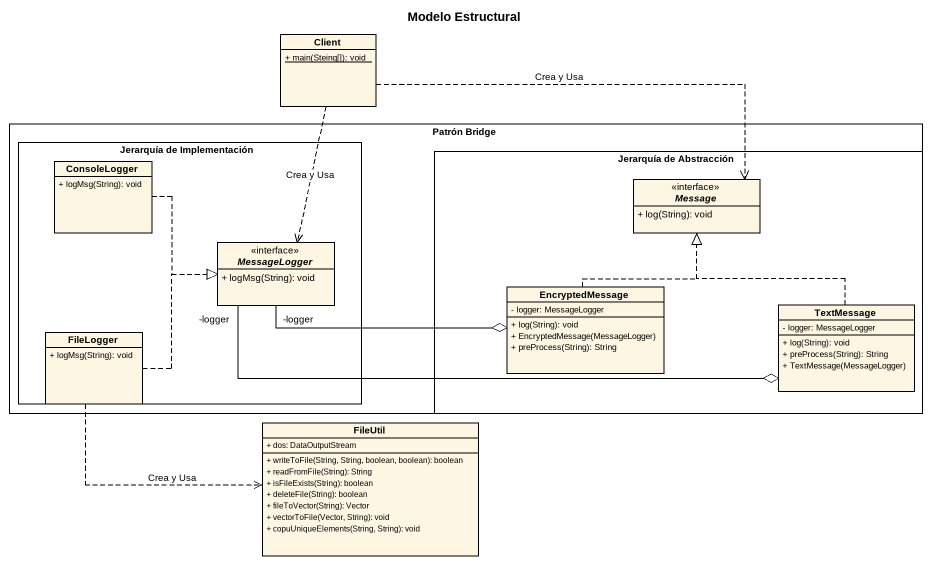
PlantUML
@startuml
title Modelo Estructural
hide circle
hide empty members
skinparam classAttributeIconSize 0
class Client {
  {static} + main(Steing[]): void
}
rectangle "Patrón Bridge" as Patrón_Bridge {
  rectangle "Jerarquía de Implementación" as Jerarquía_de_Implementación {
    class ConsoleLogger {
      + logMsg(String): void
    }
    interface MessageLogger {
      + logMsg(String): void
    }
    class FileLogger {
      + logMsg(String): void
    }
  }
  rectangle "Jerarquía de Abstracción" as Jerarquía_de_Abstracción {
    interface Message {
      + log(String): void
    }
    class EncryptedMessage {
      - logger: MessageLogger
      + log(String): void
      + EncryptedMessage(MessageLogger)
      + preProcess(String): String
    }
    class TextMessage {
      - logger: MessageLogger
      + log(String): void
      + preProcess(String): String
      + TextMessage(MessageLogger)
    }
  }
}
class FileUtil {
  + dos: DataOutputStream
  + writeToFile(String, String, boolean, boolean): boolean
  + readFromFile(String): String
  + isFileExists(String): boolean
  + deleteFile(String): boolean
  + fileToVector(String): Vector
  + vectorToFile(Vector, String): void
  + copuUniqueElements(String, String): void
}
Client .right.> Message : Crea y Usa
Client ..> MessageLogger : Crea y Usa
ConsoleLogger .right.|> MessageLogger
MessageLogger "-logger" -right-o EncryptedMessage
MessageLogger "-logger" -right-o TextMessage
EncryptedMessage .up.|> Message
FileLogger .right.|> MessageLogger
FileLogger .right.> FileUtil : Crea y Usa
TextMessage .up.|> Message
@enduml
